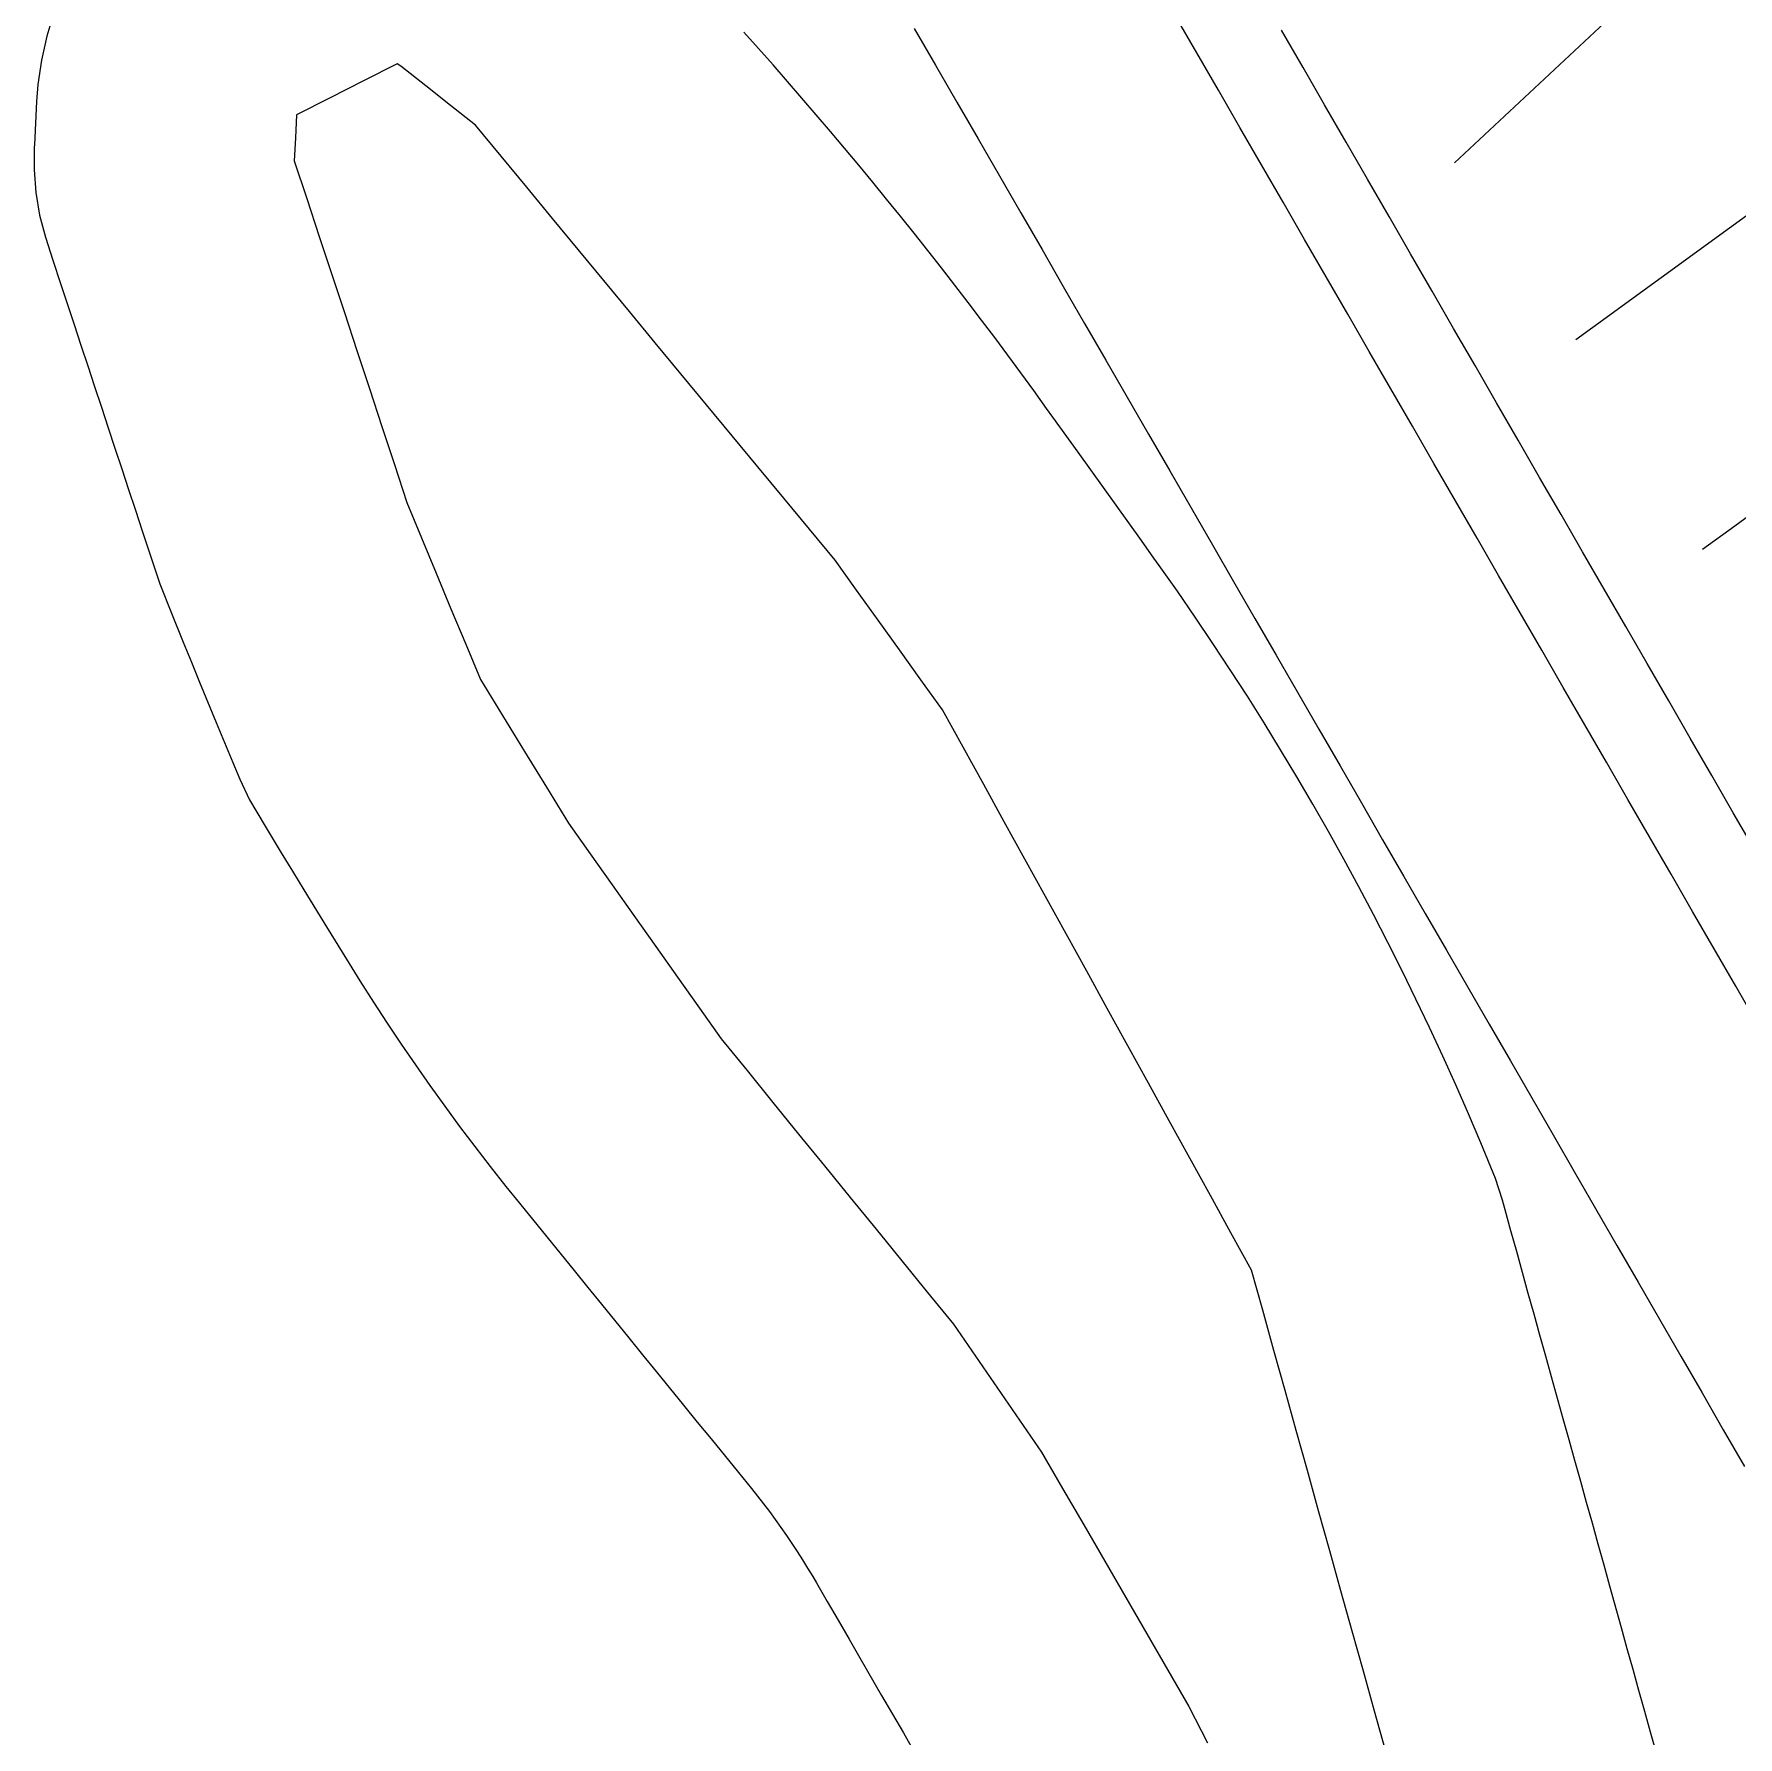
# Model space of a CAD drawing. Header units: metres. Extents: x 337936 to 338469, y 373266 to 374026.
# Drawn here: x 337962.26 to 338001.53, y 373908.53 to 373947.78 of the extents above; entities that cross this region are included whole.
import ezdxf

# ---------------------------------------------------------------- set-up
doc = ezdxf.new("R2010")
doc.units = ezdxf.units.M
doc.layers.add('3D_LINES', color=3, linetype='Continuous')

msp = doc.modelspace()

# ---------------------------------------------------------------- linework, layer by layer
at = {"layer": '3D_LINES'}
for points in [[(337994.995, 373944.811, 34.48), (337995.686, 373945.455, 34.492), (337996.377, 373946.099, 34.497), (337997.068, 373946.744, 34.485), (337997.759, 373947.388, 34.473), (337998.449, 373948.032, 34.461), (337999.14, 373948.676, 34.449), (337999.831, 373949.32, 34.435)], [(337962.714, 373948.269, 34.154), (337962.551, 373947.726, 34.172), (337962.428, 373947.172, 34.189), (337962.348, 373946.61, 34.203), (337962.318, 373946.22, 34.211), (337962.292, 373945.721, 34.221), (337962.266, 373945.222, 34.231), (337962.264, 373945.167, 34.232), (337962.259, 373944.644, 34.241), (337962.301, 373944.122, 34.248), (337962.388, 373943.606, 34.252), (337962.519, 373943.099, 34.254), (337962.695, 373942.564, 34.253), (337962.871, 373942.029, 34.252), (337963.184, 373941.08, 34.251), (337963.34, 373940.605, 34.251), (337963.497, 373940.13, 34.25), (337963.654, 373939.655, 34.25), (337963.81, 373939.18, 34.249), (337963.967, 373938.705, 34.249), (337964.123, 373938.23, 34.248), (337964.28, 373937.756, 34.248), (337964.437, 373937.281, 34.247), (337964.593, 373936.806, 34.247), (337964.75, 373936.331, 34.246), (337965.063, 373935.381, 34.245), (337965.155, 373935.103, 34.245), (337965.424, 373934.432, 34.241), (337965.692, 373933.762, 34.238), (337965.884, 373933.3, 34.235), (337966.075, 373932.838, 34.233), (337966.458, 373931.914, 34.227), (337966.649, 373931.452, 34.225), (337966.84, 373930.99, 34.222), (337967, 373930.604, 34.22), (337967.222, 373930.13, 34.216), (337967.587, 373929.52, 34.206), (337967.953, 373928.91, 34.196), (337968.214, 373928.484, 34.189), (337968.475, 373928.057, 34.182), (337968.998, 373927.205, 34.167), (337969.46, 373926.454, 34.155), (337969.766, 373925.96, 34.146), (337970.079, 373925.469, 34.137), (337970.397, 373924.982, 34.128), (337970.72, 373924.499, 34.118), (337971.048, 373924.019, 34.109), (337971.382, 373923.543, 34.098), (337971.722, 373923.071, 34.087), (337972.066, 373922.602, 34.076), (337972.416, 373922.138, 34.065), (337972.771, 373921.677, 34.053), (337973.131, 373921.221, 34.041), (337973.443, 373920.833, 34.031), (337974.074, 373920.057, 34.025), (337974.705, 373919.281, 34.025), (337975.02, 373918.893, 34.025), (337975.336, 373918.505, 34.024), (337975.967, 373917.729, 34.024), (337976.282, 373917.341, 34.024), (337976.598, 373916.954, 34.023), (337977.229, 373916.178, 34.035), (337977.544, 373915.79, 34.041), (337977.86, 373915.402, 34.047), (337978.491, 373914.626, 34.059), (337978.79, 373914.257, 34.065), (337978.931, 373914.082, 34.068), (337979.069, 373913.905, 34.07), (337979.205, 373913.726, 34.073), (337979.339, 373913.545, 34.075), (337979.47, 373913.363, 34.077), (337979.598, 373913.179, 34.079), (337979.724, 373912.993, 34.081), (337979.848, 373912.805, 34.083), (337979.969, 373912.616, 34.085), (337980.087, 373912.425, 34.086), (337980.203, 373912.232, 34.088), (337980.288, 373912.087, 34.089), (337980.539, 373911.655, 34.091), (337980.79, 373911.222, 34.094), (337981.041, 373910.79, 34.097), (337981.291, 373910.357, 34.1), (337981.793, 373909.492, 34.105), (337982.295, 373908.627, 34.107), (337982.546, 373908.194, 34.106)], [(338001.973, 373924.975, 34.336), (338001.476, 373925.835, 34.341), (338000.979, 373926.696, 34.346), (338000.482, 373927.556, 34.351), (337999.986, 373928.417, 34.355), (337999.489, 373929.277, 34.36), (337998.992, 373930.137, 34.365), (337998.495, 373930.998, 34.37), (337997.999, 373931.858, 34.375), (337997.502, 373932.719, 34.38), (337997.005, 373933.579, 34.385), (337996.508, 373934.439, 34.389), (337996.012, 373935.3, 34.394), (337995.515, 373936.16, 34.399), (337995.018, 373937.021, 34.404), (337994.521, 373937.881, 34.409), (337994.024, 373938.742, 34.414), (337993.528, 373939.602, 34.418), (337993.031, 373940.462, 34.423), (337992.534, 373941.323, 34.428), (337992.037, 373942.183, 34.433), (337991.541, 373943.044, 34.438), (337991.044, 373943.904, 34.443), (337990.547, 373944.765, 34.448), (337990.05, 373945.625, 34.452), (337989.554, 373946.485, 34.457), (337989.057, 373947.346, 34.462), (337988.56, 373948.206, 34.467)], [(337999.649, 373908.159, 34.154), (337999.515, 373908.641, 34.157), (337999.381, 373909.122, 34.161), (337999.246, 373909.604, 34.165), (337999.112, 373910.086, 34.169), (337998.978, 373910.567, 34.172), (337998.844, 373911.049, 34.176), (337998.575, 373912.012, 34.184), (337998.441, 373912.494, 34.187), (337998.307, 373912.975, 34.191), (337998.173, 373913.457, 34.195), (337998.039, 373913.939, 34.199), (337997.904, 373914.42, 34.202), (337997.77, 373914.902, 34.206), (337997.636, 373915.384, 34.21), (337997.502, 373915.865, 34.214), (337997.233, 373916.829, 34.221), (337997.099, 373917.31, 34.225), (337996.965, 373917.792, 34.229), (337996.831, 373918.274, 34.233), (337996.696, 373918.755, 34.236), (337996.562, 373919.237, 34.24), (337996.428, 373919.718, 34.244), (337996.294, 373920.2, 34.248), (337996.159, 373920.682, 34.251), (337996.098, 373920.903, 34.253), (337995.936, 373921.4, 34.257), (337995.599, 373922.223, 34.262), (337995.315, 373922.892, 34.267), (337995.024, 373923.558, 34.271), (337994.725, 373924.22, 34.276), (337994.42, 373924.88, 34.28), (337994.107, 373925.536, 34.284), (337993.788, 373926.189, 34.288), (337993.462, 373926.838, 34.292), (337993.129, 373927.484, 34.296), (337992.789, 373928.126, 34.3), (337992.442, 373928.765, 34.304), (337992.088, 373929.4, 34.307), (337991.728, 373930.031, 34.311), (337991.361, 373930.658, 34.315), (337990.988, 373931.282, 34.318), (337990.608, 373931.901, 34.321), (337990.221, 373932.516, 34.325), (337989.828, 373933.128, 34.328), (337989.428, 373933.735, 34.331), (337989.022, 373934.337, 34.334), (337988.61, 373934.936, 34.337), (337988.191, 373935.53, 34.339), (337988.069, 373935.701, 34.34), (337987.778, 373936.107, 34.342), (337987.486, 373936.514, 34.344), (337986.903, 373937.326, 34.348), (337986.612, 373937.732, 34.35), (337986.32, 373938.139, 34.351), (337985.737, 373938.951, 34.355), (337985.595, 373939.15, 34.356), (337985.298, 373939.559, 34.358), (337985.001, 373939.969, 34.36), (337984.699, 373940.376, 34.362), (337984.398, 373940.783, 34.363), (337984.093, 373941.186, 34.365), (337983.788, 373941.59, 34.367), (337983.478, 373941.991, 34.369), (337983.169, 373942.391, 34.37), (337982.856, 373942.789, 34.372), (337982.542, 373943.186, 34.374), (337982.225, 373943.581, 34.375), (337981.907, 373943.975, 34.377), (337981.586, 373944.366, 34.378), (337981.265, 373944.757, 34.38), (337980.94, 373945.145, 34.381), (337980.615, 373945.533, 34.383), (337980.285, 373945.918, 34.384), (337979.956, 373946.302, 34.385), (337979.623, 373946.683, 34.387), (337979.29, 373947.065, 34.388), (337978.954, 373947.443, 34.389), (337978.617, 373947.82, 34.391)], [(337982.544, 373947.908, 34.42), (337983.035, 373947.058, 34.415), (337983.526, 373946.208, 34.41), (337984.016, 373945.358, 34.406), (337984.507, 373944.508, 34.401), (337984.998, 373943.658, 34.396), (337985.489, 373942.808, 34.391), (337985.979, 373941.958, 34.387), (337986.47, 373941.109, 34.382), (337986.961, 373940.259, 34.377), (337987.451, 373939.409, 34.372), (337987.942, 373938.559, 34.367), (337988.433, 373937.709, 34.363), (337988.923, 373936.859, 34.358), (337989.414, 373936.009, 34.353), (337989.905, 373935.159, 34.348), (337990.395, 373934.31, 34.343), (337990.886, 373933.46, 34.339), (337991.377, 373932.61, 34.334), (337991.867, 373931.76, 34.329), (337992.358, 373930.91, 34.324), (337992.849, 373930.06, 34.32), (337993.339, 373929.21, 34.315), (337993.83, 373928.36, 34.31), (337994.321, 373927.511, 34.305), (337994.811, 373926.661, 34.3), (337995.302, 373925.811, 34.296), (337995.793, 373924.961, 34.291), (337996.283, 373924.111, 34.286), (337996.774, 373923.261, 34.281), (337997.265, 373922.411, 34.276), (337997.755, 373921.561, 34.272), (337998.246, 373920.712, 34.267), (337998.737, 373919.862, 34.262), (337999.227, 373919.012, 34.257), (337999.718, 373918.162, 34.253), (338000.209, 373917.312, 34.248), (338000.699, 373916.462, 34.243), (338001.19, 373915.612, 34.238), (338001.681, 373914.763, 34.233)], [(338001.914, 373928.975, 34.496), (338001.418, 373929.833, 34.496), (338000.922, 373930.692, 34.496), (338000.427, 373931.55, 34.496), (337999.931, 373932.409, 34.496), (337999.435, 373933.268, 34.496), (337998.94, 373934.126, 34.496), (337998.444, 373934.985, 34.496), (337997.948, 373935.843, 34.496), (337997.452, 373936.702, 34.496), (337996.957, 373937.56, 34.496), (337996.461, 373938.419, 34.496), (337995.965, 373939.277, 34.496), (337995.47, 373940.136, 34.496), (337994.974, 373940.994, 34.496), (337994.478, 373941.853, 34.496), (337993.983, 373942.711, 34.496), (337993.487, 373943.57, 34.496), (337992.991, 373944.429, 34.496), (337992.496, 373945.287, 34.496), (337992, 373946.146, 34.496), (337991.504, 373947.004, 34.496), (337991.009, 373947.863, 34.496)], [(337993.409, 373908.201, 34.108), (337993.151, 373909.126, 34.116), (337992.894, 373910.05, 34.123), (337992.636, 373910.974, 34.13), (337992.379, 373911.898, 34.137), (337992.121, 373912.822, 34.144), (337991.863, 373913.747, 34.152), (337991.606, 373914.671, 34.159), (337991.348, 373915.595, 34.166), (337991.091, 373916.519, 34.173), (337990.833, 373917.443, 34.181), (337990.576, 373918.368, 34.188), (337990.318, 373919.292, 34.195), (337990.318, 373919.292, 34.195), (337989.843, 373920.153, 34.2), (337989.368, 373921.013, 34.205), (337988.893, 373921.874, 34.21), (337988.418, 373922.735, 34.215), (337987.943, 373923.596, 34.22), (337987.468, 373924.457, 34.225), (337986.993, 373925.317, 34.23), (337986.519, 373926.178, 34.235), (337986.044, 373927.039, 34.24), (337985.569, 373927.9, 34.245), (337985.094, 373928.76, 34.25), (337984.619, 373929.621, 34.255), (337984.144, 373930.482, 34.26), (337983.669, 373931.343, 34.265), (337983.194, 373932.203, 34.27), (337982.699, 373932.893, 34.273), (337982.204, 373933.583, 34.277), (337981.709, 373934.273, 34.28), (337981.214, 373934.962, 34.283), (337980.72, 373935.652, 34.286), (337980.127, 373936.368, 34.289), (337979.535, 373937.084, 34.291), (337978.943, 373937.8, 34.294), (337978.351, 373938.516, 34.297), (337977.759, 373939.232, 34.304), (337977.166, 373939.948, 34.322), (337976.574, 373940.664, 34.339), (337975.982, 373941.38, 34.34), (337975.39, 373942.096, 34.34), (337974.798, 373942.812, 34.34), (337974.205, 373943.528, 34.339), (337973.613, 373944.244, 34.339), (337973.021, 373944.96, 34.338), (337972.429, 373945.676, 34.338), (337972.429, 373945.676, 34.338), (337971.857, 373946.128, 34.329), (337971.285, 373946.581, 34.314), (337970.714, 373947.034, 34.298), (337970.625, 373947.092, 34.295), (337969.853, 373946.698, 34.258), (337969.082, 373946.305, 34.22), (337968.31, 373945.911, 34.182), (337968.283, 373945.385, 34.171), (337968.256, 373944.858, 34.161), (337968.544, 373943.983, 34.158), (337968.833, 373943.108, 34.155), (337969.121, 373942.233, 34.152), (337969.41, 373941.358, 34.148), (337969.699, 373940.482, 34.145), (337969.987, 373939.607, 34.142), (337970.276, 373938.732, 34.139), (337970.564, 373937.857, 34.135), (337970.853, 373936.982, 34.132), (337971.191, 373936.166, 34.132), (337971.529, 373935.349, 34.131), (337971.867, 373934.533, 34.131), (337972.206, 373933.716, 34.131), (337972.544, 373932.9, 34.131), (337973.051, 373932.073, 34.137), (337973.559, 373931.246, 34.144), (337974.066, 373930.418, 34.15), (337974.574, 373929.591, 34.156), (337975.077, 373928.881, 34.165), (337975.581, 373928.17, 34.173), (337976.084, 373927.46, 34.181), (337976.588, 373926.75, 34.189), (337977.091, 373926.039, 34.198), (337977.595, 373925.329, 34.206), (337978.098, 373924.618, 34.207), (337978.692, 373923.888, 34.208), (337979.286, 373923.157, 34.208), (337979.88, 373922.427, 34.208), (337980.475, 373921.696, 34.209), (337981.069, 373920.965, 34.208), (337981.663, 373920.235, 34.19), (337982.257, 373919.504, 34.172), (337982.851, 373918.774, 34.154), (337983.445, 373918.043, 34.137), (337983.954, 373917.307, 34.129), (337984.462, 373916.57, 34.125), (337984.97, 373915.833, 34.122), (337985.479, 373915.097, 34.118), (337985.964, 373914.26, 34.114), (337986.449, 373913.423, 34.109), (337986.934, 373912.586, 34.104), (337987.42, 373911.75, 34.1), (337987.905, 373910.913, 34.095), (337988.39, 373910.076, 34.09), (337988.875, 373909.239, 34.085), (337989.299, 373908.4, 34.08)], [(337997.788, 373940.734, 34.461), (337998.575, 373941.306, 34.472), (337999.363, 373941.879, 34.484), (338000.151, 373942.451, 34.495), (338000.939, 373943.024, 34.493), (338001.727, 373943.596, 34.482), (338002.515, 373944.169, 34.47), (338003.303, 373944.741, 34.45), (338004.091, 373945.313, 34.439)], [(338000.712, 373935.906, 34.435), (338001.455, 373936.445, 34.445), (338002.198, 373936.985, 34.456), (338002.94, 373937.525, 34.467), (338003.683, 373938.064, 34.477), (338004.426, 373938.604, 34.488), (338005.169, 373939.144, 34.499), (338005.912, 373939.683, 34.488), (338006.654, 373940.223, 34.447), (338007.397, 373940.763, 34.442)]]:
    msp.add_polyline3d(points, dxfattribs=at)

doc.saveas('drawing.dxf')
